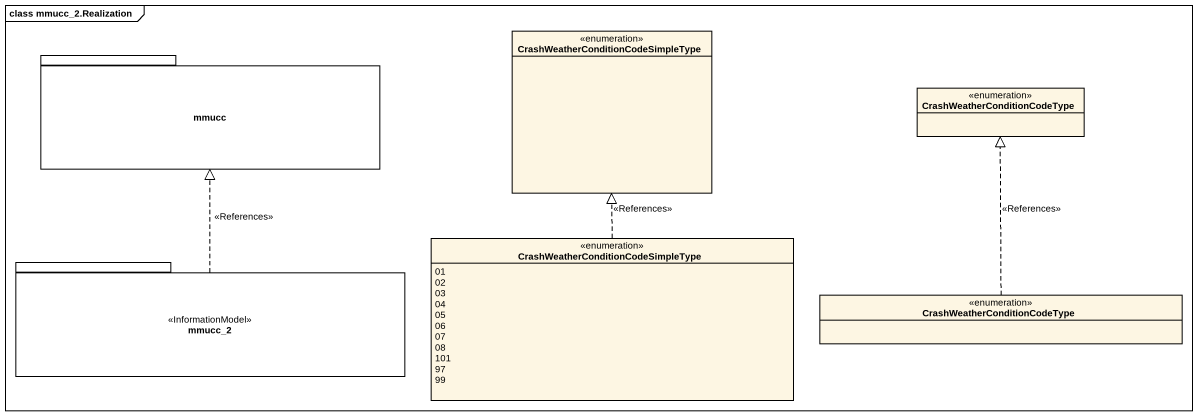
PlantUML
@startuml
mainframe class mmucc_2.Realization
hide circle
hide empty members
enum "CrashWeatherConditionCodeSimpleType" as CrashWeatherConditionCodeSim
package mmucc {
}
enum "CrashWeatherConditionCodeType" as CrashWeatherConditionCodeTyp
package mmucc_2 <<InformationModel>> {
}
enum "CrashWeatherConditionCodeSimpleType" as CrashWeatherConditionCodeSim_2 {
  01
  02
  03
  04
  05
  06
  07
  08
  101
  97
  99
}
enum "CrashWeatherConditionCodeType" as CrashWeatherConditionCodeTyp_2
mmucc_2 .up.|> mmucc : <<References>>
CrashWeatherConditionCodeSim_2 .up.|> CrashWeatherConditionCodeSim : <<References>>
CrashWeatherConditionCodeTyp_2 .up.|> CrashWeatherConditionCodeTyp : <<References>>
@enduml
